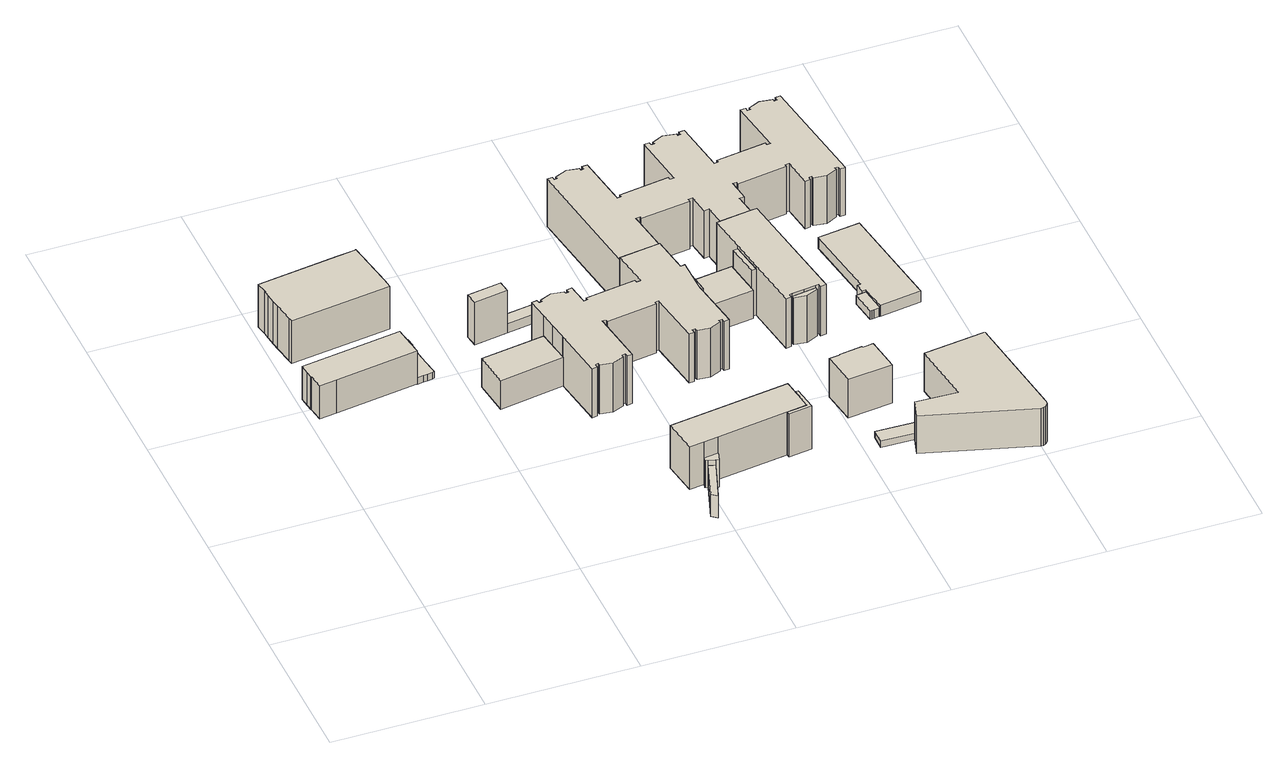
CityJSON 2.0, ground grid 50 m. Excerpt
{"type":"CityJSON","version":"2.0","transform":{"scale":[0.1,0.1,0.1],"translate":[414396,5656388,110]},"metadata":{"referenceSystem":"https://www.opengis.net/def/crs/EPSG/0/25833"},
"CityObjects":{
"building1":{"type":"Building","attributes":{"Dachtyp_tdc":"tdcFreeFormRoof","Gemeindeschluessel":14612000,"Dachneigung":11.61,"QualitaetDacherkennung":81,"Geometrietyp2DReferenz":"3000","measuredHeight":13.3,"function":"31001_2000","roofType":"5000"},"geometry":[{"type":"Solid","lod":"1","boundaries":[[[[0,1,2,3,4,5,6,7,8]],[[9,10,11,12,13,14,15,16,17]],[[8,10,9,0]],[[7,11,10,8]],[[6,12,11,7]],[[5,13,12,6]],[[4,14,13,5]],[[3,15,14,4]],[[2,16,15,3]],[[1,17,16,2]],[[0,9,17,1]]]]}]},
"building2":{"type":"Building","attributes":{"Dachtyp_tdc":"tdcPolyFlatRoof","Gemeindeschluessel":14612000,"Dachneigung":4.9,"QualitaetDacherkennung":66,"Geometrietyp2DReferenz":"3000","measuredHeight":3.42,"function":"31001_2000","roofType":"2100"},"geometry":[{"type":"Solid","lod":"1","boundaries":[[[[18,19,20,21,22]],[[23,24,25,26,27]],[[22,24,23,18]],[[21,25,24,22]],[[20,26,25,21]],[[19,27,26,20]],[[18,23,27,19]]]]}]},
"building3":{"type":"Building","attributes":{"Dachtyp_tdc":"tdcPolyFlatRoof","Gemeindeschluessel":14612000,"Dachneigung":0,"QualitaetDacherkennung":91,"Geometrietyp2DReferenz":"3000","measuredHeight":16.47,"function":"31001_2000","roofType":"1000"},"geometry":[{"type":"Solid","lod":"1","boundaries":[[[[28,29,30,31,32,33,34,35,36,37,38,39,40]],[[41,42,43,44,45,46,47,48,49,50,51,52,53]],[[40,42,41,28]],[[39,43,42,40]],[[38,44,43,39]],[[37,45,44,38]],[[36,46,45,37]],[[35,47,46,36]],[[34,48,47,35]],[[33,49,48,34]],[[32,50,49,33]],[[31,51,50,32]],[[30,52,51,31]],[[29,53,52,30]],[[28,41,53,29]]]]}]},
"building4":{"type":"Building","attributes":{"Dachtyp_tdc":"tdcPolyFlatRoof","Gemeindeschluessel":14612000,"Dachneigung":0,"QualitaetDacherkennung":67,"Geometrietyp2DReferenz":"3000","measuredHeight":2.45,"function":"31001_2000","roofType":"1000"},"geometry":[{"type":"Solid","lod":"1","boundaries":[[[[54,55,56,57,58,59,60,61,62]],[[63,64,65,66,67,68,69,70,71]],[[62,64,63,54]],[[61,65,64,62]],[[60,66,65,61]],[[59,67,66,60]],[[58,68,67,59]],[[57,69,68,58]],[[56,70,69,57]],[[55,71,70,56]],[[54,63,71,55]]]]}]},
"building5":{"type":"Building","attributes":{"name":"Universitätsklinikum Carl Gustav Carus Dresden","Dachtyp_tdc":"tdcPolyFlatRoof","Gemeindeschluessel":14612000,"Dachneigung":0,"QualitaetDacherkennung":65,"Geometrietyp2DReferenz":"3000","measuredHeight":10.87,"function":"31001_3051","roofType":"1000"},"geometry":[{"type":"Solid","lod":"1","boundaries":[[[[72,73,74,75,76,77]],[[78,79,80,81,82,83]],[[77,79,78,72]],[[76,80,79,77]],[[75,81,80,76]],[[74,82,81,75]],[[73,83,82,74]],[[72,78,83,73]]]]}]},
"building6":{"type":"Building","attributes":{"Dachtyp_tdc":"tdcFreeFormRoof","Gemeindeschluessel":14612000,"Dachneigung":73.03,"QualitaetDacherkennung":9,"Geometrietyp2DReferenz":"3000","measuredHeight":19.69,"function":"31001_9998","roofType":"5000"},"geometry":[{"type":"Solid","lod":"1","boundaries":[[[[84,85,86,87]],[[88,89,90,91]],[[87,89,88,84]],[[86,90,89,87]],[[85,91,90,86]],[[84,88,91,85]]]]}]},
"building7":{"type":"Building","attributes":{"Dachtyp_tdc":"tdcPolyFlatRoof","Gemeindeschluessel":14612000,"Dachneigung":3.48,"QualitaetDacherkennung":75,"Geometrietyp2DReferenz":"3000","measuredHeight":3.54,"function":"31001_9998","roofType":"2100"},"geometry":[{"type":"Solid","lod":"1","boundaries":[[[[92,93,94,95]],[[96,97,90,89]],[[95,97,96,92]],[[94,90,97,95]],[[93,89,90,94]],[[92,96,89,93]]]]}]},
"building8":{"type":"Building","attributes":{"Gemeindeschluessel":14612000,"Geometrietyp2DReferenz":"3000","function":"31001_9998","roofType":"9999"},"children":["building8-1","building8-2","building8-3","building8-4"]},
"building8-1":{"type":"BuildingPart","attributes":{"Dachtyp_tdc":"tdcPolyFlatRoof","Dachneigung":0,"QualitaetDacherkennung":76,"Geometrietyp2DReferenz":"3000","measuredHeight":16.39,"roofType":"1000"},"parents":["building8"],"geometry":[{"type":"Solid","lod":"1","boundaries":[[[[98,99,100,101,102,103,104,105]],[[106,107,108,109,110,111,112,113]],[[105,107,106,98]],[[104,108,107,105]],[[103,109,108,104]],[[102,110,109,103]],[[101,111,110,102]],[[100,112,111,101]],[[99,113,112,100]],[[98,106,113,99]]]]}]},
"building8-2":{"type":"BuildingPart","attributes":{"Dachtyp_tdc":"tdcPolyFlatRoof","Dachneigung":0,"QualitaetDacherkennung":44,"Geometrietyp2DReferenz":"3000","measuredHeight":8.3,"roofType":"1000"},"parents":["building8"],"geometry":[{"type":"Solid","lod":"1","boundaries":[[[[114,115,116,117]],[[118,119,120,121]],[[117,119,118,114]],[[116,120,119,117]],[[115,121,120,116]],[[114,118,121,115]]]]}]},
"building8-3":{"type":"BuildingPart","attributes":{"Dachtyp_tdc":"tdcGableRoof","Dachneigung":41.71,"QualitaetDacherkennung":6,"Geometrietyp2DReferenz":"3000","measuredHeight":12.15,"roofType":"3100"},"parents":["building8"],"geometry":[{"type":"Solid","lod":"1","boundaries":[[[[122,123,124,125,126,127,128,129]],[[120,119,130,131,112,132,111,133]],[[128,119,120,129]],[[127,130,119,128]],[[126,131,130,127]],[[125,112,131,126]],[[124,132,112,125]],[[123,111,132,124]],[[122,133,111,123]],[[129,120,133,122]]]]}]},
"building8-4":{"type":"BuildingPart","attributes":{"Dachtyp_tdc":"tdcFreeFormRoof","Dachneigung":20.37,"QualitaetDacherkennung":35,"Geometrietyp2DReferenz":"3000","measuredHeight":16.58,"roofType":"5000"},"parents":["building8"],"geometry":[{"type":"Solid","lod":"1","boundaries":[[[[134,135,136,137,138,139]],[[140,141,110,109,108,142]],[[139,141,140,134]],[[138,110,141,139]],[[137,109,110,138]],[[136,108,109,137]],[[135,142,108,136]],[[134,140,142,135]]]]}]},
"building9":{"type":"Building","attributes":{"name":"Universitätsklinikum Carl Gustav Carus Dresden","Dachtyp_tdc":"tdcPolyFlatRoof","Gemeindeschluessel":14612000,"Dachneigung":0,"QualitaetDacherkennung":14,"Geometrietyp2DReferenz":"3000","measuredHeight":18.86,"function":"31001_3051","roofType":"1000"},"geometry":[{"type":"Solid","lod":"1","boundaries":[[[[143,144,145,146,147,148,149,150,151,152,153,154,155,156,157,158,159,160,161,162,163,164,165,166,167,168,169,170,171,172,173,174,175,176,177,178,179,180,181,182,183,184,185,186,187,188,189,190,191,192,193,194,195,196]],[[197,198,199,200,201,202,203,204,205,206,207,208,209,210,211,212,213,214,215,82,81,80,79,216,217,218,219,220,221,222,223,224,225,226,227,228,229,230,231,232,233,234,235,236,237,238,239,240,241,242,243,244,245,246]],[[196,198,197,143]],[[195,199,198,196]],[[194,200,199,195]],[[193,201,200,194]],[[192,202,201,193]],[[191,203,202,192]],[[190,204,203,191]],[[189,205,204,190]],[[188,206,205,189]],[[187,207,206,188]],[[186,208,207,187]],[[185,209,208,186]],[[184,210,209,185]],[[183,211,210,184]],[[182,212,211,183]],[[181,213,212,182]],[[180,214,213,181]],[[179,215,214,180]],[[178,82,215,179]],[[177,81,82,178]],[[176,80,81,177]],[[175,79,80,176]],[[174,216,79,175]],[[173,217,216,174]],[[172,218,217,173]],[[171,219,218,172]],[[170,220,219,171]],[[169,221,220,170]],[[168,222,221,169]],[[167,223,222,168]],[[166,224,223,167]],[[165,225,224,166]],[[164,226,225,165]],[[163,227,226,164]],[[162,228,227,163]],[[161,229,228,162]],[[160,230,229,161]],[[159,231,230,160]],[[158,232,231,159]],[[157,233,232,158]],[[156,234,233,157]],[[155,235,234,156]],[[154,236,235,155]],[[153,237,236,154]],[[152,238,237,153]],[[151,239,238,152]],[[150,240,239,151]],[[149,241,240,150]],[[148,242,241,149]],[[147,243,242,148]],[[146,244,243,147]],[[145,245,244,146]],[[144,246,245,145]],[[143,197,246,144]]]]}]},
"building10":{"type":"Building","attributes":{"Dachtyp_tdc":"tdcPolyFlatRoof","Gemeindeschluessel":14612000,"Dachneigung":0,"QualitaetDacherkennung":89,"Geometrietyp2DReferenz":"3000","measuredHeight":2.37,"function":"31001_2463","roofType":"1000"},"geometry":[{"type":"Solid","lod":"1","boundaries":[[[[247,248,249,250]],[[251,252,253,254]],[[250,252,251,247]],[[249,253,252,250]],[[248,254,253,249]],[[247,251,254,248]]]]}]},
"building11":{"type":"Building","attributes":{"name":"Universitätsklinikum Carl Gustav Carus Dresden","Gemeindeschluessel":14612000,"Geometrietyp2DReferenz":"3000","function":"31001_3051","roofType":"9999"},"children":["building11-1","building11-2","building11-3","building11-4","building11-5"]},
"building11-1":{"type":"BuildingPart","attributes":{"Dachtyp_tdc":"tdcPolyFlatRoof","Dachneigung":0,"QualitaetDacherkennung":69,"Geometrietyp2DReferenz":"3000","measuredHeight":10.82,"roofType":"1000"},"parents":["building11"],"geometry":[{"type":"Solid","lod":"1","boundaries":[[[[255,256,257,258,259,260,261,262]],[[263,264,265,266,267,268,269,270]],[[262,264,263,255]],[[261,265,264,262]],[[260,266,265,261]],[[259,267,266,260]],[[258,268,267,259]],[[257,269,268,258]],[[256,270,269,257]],[[255,263,270,256]]]]}]},
"building11-2":{"type":"BuildingPart","attributes":{"Dachtyp_tdc":"tdcFreeFormRoof","Dachneigung":39.93,"QualitaetDacherkennung":47,"Geometrietyp2DReferenz":"3000","measuredHeight":17.9,"roofType":"5000"},"parents":["building11"],"geometry":[{"type":"Solid","lod":"1","boundaries":[[[[271,272,273,274,275]],[[276,268,267,277,278]],[[275,268,276,271]],[[274,267,268,275]],[[273,277,267,274]],[[272,278,277,273]],[[271,276,278,272]]]]}]},
"building11-3":{"type":"BuildingPart","attributes":{"Dachtyp_tdc":"tdcPolyFlatRoof","Dachneigung":16.9,"QualitaetDacherkennung":89,"Geometrietyp2DReferenz":"3000","measuredHeight":17.95,"roofType":"2100"},"parents":["building11"],"geometry":[{"type":"Solid","lod":"1","boundaries":[[[[279,280,281,282,283]],[[284,264,263,270,285]],[[283,264,284,279]],[[282,263,264,283]],[[281,270,263,282]],[[280,285,270,281]],[[279,284,285,280]]]]}]},
"building11-4":{"type":"BuildingPart","attributes":{"Dachtyp_tdc":"tdcPolyFlatRoof","Dachneigung":29.61,"QualitaetDacherkennung":33,"Geometrietyp2DReferenz":"3000","measuredHeight":18.57,"roofType":"2100"},"parents":["building11"],"geometry":[{"type":"Solid","lod":"1","boundaries":[[[[286,287,288,289,290]],[[291,292,293,294,295]],[[290,292,291,286]],[[289,293,292,290]],[[288,294,293,289]],[[287,295,294,288]],[[286,291,295,287]]]]}]},
"building11-5":{"type":"BuildingPart","attributes":{"Dachtyp_tdc":"tdcHipAndGableRoof","Dachneigung":17.54,"QualitaetDacherkennung":89,"Geometrietyp2DReferenz":"3000","measuredHeight":20.13,"roofType":"5000"},"parents":["building11"],"geometry":[{"type":"Solid","lod":"1","boundaries":[[[[296,297,298,299,300,301,302,303,304,305,306,307,308,309,310]],[[311,292,312,291,313,314,315,284,285,316,317,318,319,320,321]],[[310,292,311,296]],[[309,312,292,310]],[[308,291,312,309]],[[307,313,291,308]],[[306,314,313,307]],[[305,315,314,306]],[[304,284,315,305]],[[303,285,284,304]],[[302,316,285,303]],[[301,317,316,302]],[[300,318,317,301]],[[299,319,318,300]],[[298,320,319,299]],[[297,321,320,298]],[[296,311,321,297]]]]}]},
"building12":{"type":"Building","attributes":{"Dachtyp_tdc":"tdcHipRoof","Gemeindeschluessel":14612000,"Dachneigung":26.87,"QualitaetDacherkennung":60,"Geometrietyp2DReferenz":"3000","measuredHeight":16.25,"function":"31001_9998","roofType":"3200"},"geometry":[{"type":"Solid","lod":"1","boundaries":[[[[322,323,324,325,326,327,328,329,330]],[[331,332,333,334,335,336,337,338,339]],[[330,332,331,322]],[[329,333,332,330]],[[328,334,333,329]],[[327,335,334,328]],[[326,336,335,327]],[[325,337,336,326]],[[324,338,337,325]],[[323,339,338,324]],[[322,331,339,323]]]]}]},
"building13":{"type":"Building","attributes":{"name":"Universitätsklinikum Carl Gustav Carus Dresden","Dachtyp_tdc":"tdcFreeFormRoof","Gemeindeschluessel":14612000,"Dachneigung":0.132,"QualitaetDacherkennung":17,"Geometrietyp2DReferenz":"3000","measuredHeight":19.18,"function":"31001_3051","roofType":"5000"},"geometry":[{"type":"Solid","lod":"1","boundaries":[[[[340,341,342,343,344,345,346,347,348,349,350,351,352,353,354,355,356,357,358,359,360,361,362,363,364,365,366,367,368,369,370,371,372,373,374,375,376,377,378,379,380,381,382,383,384,385,386,387,388,389,390,391,392,393,394,395,396,397,398,399,400,401,402,403,404,405,406,407,408,409,410,411,412,413,414,415]],[[416,417,418,419,420,421,422,423,424,425,426,427,428,429,430,431,432,433,434,435,436,437,438,439,440,441,442,443,444,445,446,234,233,447,448,449,450,451,452,453,454,455,456,457,458,459,460,461,462,463,464,465,466,467,468,469,470,471,472,473,474,475,476,477,478,479,480,481,482,483,484,485,486,487,488,489]],[[415,417,416,340]],[[414,418,417,415]],[[413,419,418,414]],[[412,420,419,413]],[[411,421,420,412]],[[410,422,421,411]],[[409,423,422,410]],[[408,424,423,409]],[[407,425,424,408]],[[406,426,425,407]],[[405,427,426,406]],[[404,428,427,405]],[[403,429,428,404]],[[402,430,429,403]],[[401,431,430,402]],[[400,432,431,401]],[[399,433,432,400]],[[398,434,433,399]],[[397,435,434,398]],[[396,436,435,397]],[[395,437,436,396]],[[394,438,437,395]],[[393,439,438,394]],[[392,440,439,393]],[[391,441,440,392]],[[390,442,441,391]],[[389,443,442,390]],[[388,444,443,389]],[[387,445,444,388]],[[386,446,445,387]],[[385,234,446,386]],[[384,233,234,385]],[[383,447,233,384]],[[382,448,447,383]],[[381,449,448,382]],[[380,450,449,381]],[[379,451,450,380]],[[378,452,451,379]],[[377,453,452,378]],[[376,454,453,377]],[[375,455,454,376]],[[374,456,455,375]],[[373,457,456,374]],[[372,458,457,373]],[[371,459,458,372]],[[370,460,459,371]],[[369,461,460,370]],[[368,462,461,369]],[[367,463,462,368]],[[366,464,463,367]],[[365,465,464,366]],[[364,466,465,365]],[[363,467,466,364]],[[362,468,467,363]],[[361,469,468,362]],[[360,470,469,361]],[[359,471,470,360]],[[358,472,471,359]],[[357,473,472,358]],[[356,474,473,357]],[[355,475,474,356]],[[354,476,475,355]],[[353,477,476,354]],[[352,478,477,353]],[[351,479,478,352]],[[350,480,479,351]],[[349,481,480,350]],[[348,482,481,349]],[[347,483,482,348]],[[346,484,483,347]],[[345,485,484,346]],[[344,486,485,345]],[[343,487,486,344]],[[342,488,487,343]],[[341,489,488,342]],[[340,416,489,341]]]]}]},
"building14":{"type":"Building","attributes":{"Dachtyp_tdc":"tdcPolyFlatRoof","Gemeindeschluessel":14612000,"Dachneigung":0,"QualitaetDacherkennung":30,"Geometrietyp2DReferenz":"3000","measuredHeight":14.55,"function":"31001_2000","roofType":"1000"},"geometry":[{"type":"Solid","lod":"1","boundaries":[[[[490,491,492,493,494,495,496,497,498,499,500,501,502]],[[503,504,505,506,507,508,509,510,511,512,513,514,515]],[[502,504,503,490]],[[501,505,504,502]],[[500,506,505,501]],[[499,507,506,500]],[[498,508,507,499]],[[497,509,508,498]],[[496,510,509,497]],[[495,511,510,496]],[[494,512,511,495]],[[493,513,512,494]],[[492,514,513,493]],[[491,515,514,492]],[[490,503,515,491]]]]}]},
"building15":{"type":"Building","attributes":{"Dachtyp_tdc":"tdcPolyFlatRoof","Gemeindeschluessel":14612000,"Dachneigung":3.57,"QualitaetDacherkennung":92,"Geometrietyp2DReferenz":"3000","measuredHeight":3.4,"function":"31001_2000","roofType":"2100"},"geometry":[{"type":"Solid","lod":"1","boundaries":[[[[516,517,518,519,520,521,522,523,524,525]],[[526,527,528,529,530,531,532,533,534,535]],[[525,527,526,516]],[[524,528,527,525]],[[523,529,528,524]],[[522,530,529,523]],[[521,531,530,522]],[[520,532,531,521]],[[519,533,532,520]],[[518,534,533,519]],[[517,535,534,518]],[[516,526,535,517]]]]}]},
"building16":{"type":"Building","attributes":{"Dachtyp_tdc":"tdcFreeFormRoof","Gemeindeschluessel":14612000,"Dachneigung":13.18,"QualitaetDacherkennung":93,"Geometrietyp2DReferenz":"3000","measuredHeight":5.21,"function":"31001_2000","roofType":"5000"},"geometry":[{"type":"Solid","lod":"1","boundaries":[[[[536,537,538,539,540,541,542,543,544]],[[545,546,547,548,549,550,551,552,553]],[[544,546,545,536]],[[543,547,546,544]],[[542,548,547,543]],[[541,549,548,542]],[[540,550,549,541]],[[539,551,550,540]],[[538,552,551,539]],[[537,553,552,538]],[[536,545,553,537]]]]}]}
},
"vertices":[
[348,1023,157],[341,1075,157],[8,1026,157],[12,994,157],[15,972,157],[16,968,157],[23,920,157],[81,928,157],[356,968,157],[348,1023,30],[356,968,30],[81,928,30],[23,920,30],[16,968,30],[15,972,30],[12,994,30],[8,1026,30],[341,1075,30],
[50,1059,64],[396,1108,64],[392,1138,64],[57,1095,64],[53,1095,64],[50,1059,31],[53,1095,31],[57,1095,31],[392,1138,31],[396,1108,31],
[11,1394,195],[17,1358,195],[20,1334,195],[24,1303,195],[28,1276,195],[38,1209,195],[40,1195,195],[375,1242,195],[373,1257,195],[371,1272,195],[344,1442,195],[338,1441,195],[282,1433,195],[11,1394,31],[282,1433,31],[338,1441,31],[344,1442,31],[371,1272,31],[373,1257,31],[375,1242,31],[40,1195,31],[38,1209,31],[28,1276,31],[24,1303,31],[20,1334,31],[17,1358,31],
[390,973,54],[408,976,54],[414,977,54],[406,1031,54],[399,1083,54],[341,1075,54],[348,1023,54],[356,968,54],[378,972,54],[390,973,29],[378,972,29],[356,968,29],[348,1023,29],[341,1075,29],[399,1083,29],[406,1031,29],[414,977,29],[408,976,29],
[532,889,136],[546,768,136],[761,804,136],[761,811,136],[752,867,136],[744,921,136],[532,889,27],[744,921,27],[752,867,27],[761,811,27],[761,804,27],[546,768,27],
[578,1122,192],[585,1080,192],[697,1098,192],[691,1140,192],[578,1122,30],[691,1140,30],[697,1098,30],[585,1080,30],
[844,1164,64],[691,1140,64],[697,1098,64],[850,1122,64],[844,1164,30],[850,1122,30],
[927,348,168],[944,231,168],[994,238,168],[1042,245,168],[1277,280,168],[1344,289,168],[1334,361,168],[1328,406,168],[927,348,4],[1328,406,4],[1334,361,4],[1344,289,4],[1277,280,4],[1042,245,4],[994,238,4],[944,231,4],
[956,90,88],[974,75,88],[1021,214,88],[1000,221,88],[956,90,4],[1000,221,4],[1021,214,4],[974,75,4],
[1031,210,108],[1042,245,108],[998,239,108],[994,238,108],[990,224,108],[993,223,108],[1000,221,108],[1021,214,108],[993,223,4],[990,224,4],[998,239,4],[1031,210,4],
[1356,279,169],[1344,362,169],[1334,361,169],[1344,289,169],[1277,280,169],[1279,268,169],[1356,279,4],[1279,268,4],[1344,362,4],
[1135,681,216],[1133,693,216],[1144,695,216],[1146,687,216],[1188,683,216],[1225,698,216],[1224,706,216],[1235,708,216],[1237,696,216],[1254,699,216],[1227,879,216],[1226,992,216],[1211,989,216],[1193,1114,216],[1057,1094,216],[1075,969,216],[1061,967,216],[1059,977,216],[894,952,216],[895,943,216],[881,941,216],[870,1012,216],[853,1009,216],[855,997,216],[844,995,216],[842,1003,216],[802,1009,216],[763,992,216],[764,984,216],[753,982,216],[751,994,216],[734,992,216],[744,921,216],[752,867,216],[761,811,216],[761,804,216],[787,630,216],[804,633,216],[802,645,216],[813,647,216],[814,639,216],[856,634,216],[894,650,216],[893,658,216],[904,660,216],[906,648,216],[923,650,216],[897,831,216],[911,833,216],[912,824,216],[1078,848,216],[1077,857,216],[1091,860,216],[1118,679,216],[1135,681,27],[1118,679,27],[1091,860,27],[1077,857,27],[1078,848,27],[912,824,27],[911,833,27],[897,831,27],[923,650,27],[906,648,27],[904,660,27],[893,658,27],[894,650,27],[856,634,27],[814,639,27],[813,647,27],[802,645,27],[804,633,27],[787,630,27],[734,992,27],[751,994,27],[753,982,27],[764,984,27],[763,992,27],[802,1009,27],[842,1003,27],[844,995,27],[855,997,27],[853,1009,27],[870,1012,27],[881,941,27],[895,943,27],[894,952,27],[1059,977,27],[1061,967,27],[1075,969,27],[1057,1094,27],[1193,1114,27],[1211,989,27],[1226,992,27],[1227,879,27],[1254,699,27],[1237,696,27],[1235,708,27],[1224,706,27],[1225,698,27],[1188,683,27],[1146,687,27],[1144,695,27],[1133,693,27],
[1540,231,53],[1539,182,53],[1697,178,53],[1699,227,53],[1540,231,29],[1699,227,29],[1697,178,29],[1539,182,29],
[1407,905,136],[1391,1016,136],[1390,1025,136],[1226,1001,136],[1242,881,136],[1243,872,136],[1409,896,136],[1408,905,136],[1407,905,28],[1408,905,28],[1409,896,28],[1243,872,28],[1242,881,28],[1226,1001,28],[1390,1025,28],[1391,1016,28],
[1225,1001,203],[1226,992,203],[1227,879,203],[1242,881,203],[1226,1001,203],[1225,1001,28],[1227,879,28],[1226,992,28],
[1422,907,205],[1406,1018,205],[1391,1016,205],[1407,905,205],[1408,905,205],[1422,907,28],[1406,1018,28],
[1475,743,208],[1476,735,208],[1518,730,208],[1556,747,208],[1554,755,208],[1475,743,28],[1554,755,28],[1556,747,28],[1518,730,28],[1476,735,28],
[1565,756,218],[1567,744,218],[1585,747,218],[1524,1162,218],[1507,1160,218],[1405,1145,218],[1388,1142,218],[1406,1018,218],[1422,907,218],[1448,727,218],[1466,730,218],[1464,742,218],[1475,743,218],[1515,749,218],[1554,755,218],[1565,756,28],[1515,749,28],[1464,742,28],[1466,730,28],[1448,727,28],[1388,1142,28],[1405,1145,28],[1507,1160,28],[1524,1162,28],[1585,747,28],[1567,744,28],
[1520,471,175],[1520,469,175],[1484,464,175],[1484,461,175],[1500,350,175],[1649,367,175],[1633,483,175],[1597,478,175],[1596,482,175],[1520,471,28],[1596,482,28],[1597,478,28],[1633,483,28],[1649,367,28],[1500,350,28],[1484,461,28],[1484,464,28],[1520,469,28],
[1772,1643,210],[1774,1631,210],[1763,1629,210],[1762,1637,210],[1720,1643,210],[1682,1626,210],[1683,1618,210],[1672,1616,210],[1671,1628,210],[1653,1626,210],[1680,1445,210],[1666,1443,210],[1665,1452,210],[1499,1428,210],[1500,1419,210],[1487,1417,210],[1461,1597,210],[1443,1595,210],[1445,1583,210],[1434,1581,210],[1433,1589,210],[1390,1596,210],[1353,1578,210],[1355,1570,210],[1344,1568,210],[1342,1580,210],[1325,1578,210],[1351,1397,210],[1336,1395,210],[1335,1405,210],[1169,1380,210],[1170,1371,210],[1156,1369,210],[1130,1549,210],[1112,1547,210],[1114,1535,210],[1103,1533,210],[1102,1541,210],[1062,1548,210],[1022,1530,210],[1024,1522,210],[1013,1520,210],[1011,1532,210],[994,1530,210],[1057,1094,210],[1193,1114,210],[1172,1258,210],[1187,1260,210],[1188,1252,210],[1353,1275,210],[1352,1285,210],[1367,1287,210],[1377,1217,210],[1394,1219,210],[1405,1145,210],[1507,1160,210],[1496,1234,210],[1513,1236,210],[1503,1307,210],[1517,1308,210],[1518,1299,210],[1683,1324,210],[1682,1333,210],[1696,1335,210],[1710,1237,210],[1727,1240,210],[1726,1252,210],[1737,1253,210],[1738,1245,210],[1781,1239,210],[1817,1257,210],[1816,1265,210],[1827,1267,210],[1829,1255,210],[1846,1257,210],[1789,1646,210],[1772,1643,27],[1789,1646,27],[1846,1257,27],[1829,1255,27],[1827,1267,27],[1816,1265,27],[1817,1257,27],[1781,1239,27],[1738,1245,27],[1737,1253,27],[1726,1252,27],[1727,1240,27],[1710,1237,27],[1696,1335,27],[1682,1333,27],[1683,1324,27],[1518,1299,27],[1517,1308,27],[1503,1307,27],[1513,1236,27],[1496,1234,27],[1507,1160,27],[1405,1145,27],[1394,1219,27],[1377,1217,27],[1367,1287,27],[1352,1285,27],[1353,1275,27],[1188,1252,27],[1187,1260,27],[1172,1258,27],[994,1530,27],[1011,1532,27],[1013,1520,27],[1024,1522,27],[1022,1530,27],[1062,1548,27],[1102,1541,27],[1103,1533,27],[1114,1535,27],[1112,1547,27],[1130,1549,27],[1156,1369,27],[1170,1371,27],[1169,1380,27],[1335,1405,27],[1336,1395,27],[1351,1397,27],[1325,1578,27],[1342,1580,27],[1344,1568,27],[1355,1570,27],[1353,1578,27],[1390,1596,27],[1433,1589,27],[1434,1581,27],[1445,1583,27],[1443,1595,27],[1461,1597,27],[1487,1417,27],[1500,1419,27],[1499,1428,27],[1665,1452,27],[1666,1443,27],[1680,1445,27],[1653,1626,27],[1671,1628,27],[1672,1616,27],[1683,1618,27],[1682,1626,27],[1720,1643,27],[1762,1637,27],[1763,1629,27],[1774,1631,27],
[1964,407,177],[1960,409,177],[1759,382,177],[1757,380,177],[1785,172,177],[1784,171,177],[1646,176,177],[1628,111,177],[1988,9,177],[1996,10,177],[2004,13,177],[2012,22,177],[2014,33,177],[1964,407,32],[2014,33,32],[2012,22,32],[2004,13,32],[1996,10,32],[1988,9,32],[1628,111,32],[1646,176,32],[1784,171,32],[1785,172,32],[1757,380,32],[1759,382,32],[1960,409,32],
[1743,761,63],[1762,764,63],[1765,764,63],[1753,850,63],[1741,848,63],[1729,846,63],[1722,845,63],[1720,845,63],[1732,760,63],[1739,761,63],[1743,761,30],[1739,761,30],[1732,760,30],[1720,845,30],[1722,845,30],[1729,846,30],[1741,848,30],[1753,850,30],[1765,764,30],[1762,764,30],
[1712,1135,71],[1749,881,71],[1736,879,71],[1741,848,71],[1753,850,71],[1765,764,71],[1766,765,71],[1904,784,71],[1851,1154,71],[1712,1135,29],[1851,1154,29],[1904,784,29],[1766,765,29],[1765,764,29],[1753,850,29],[1741,848,29],[1736,879,29],[1749,881,29]
]}
